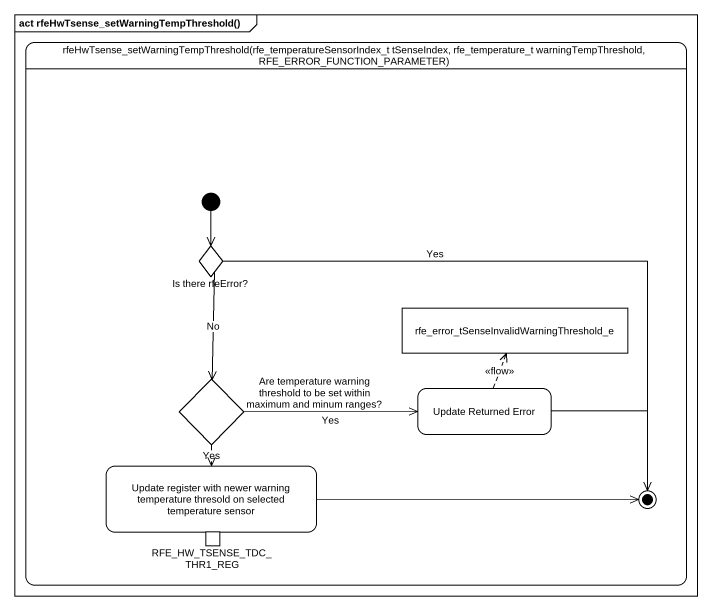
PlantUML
@startuml
mainframe act rfeHwTsense_setWarningTempThreshold()
hide empty description
state "rfeHwTsense_setWarningTempThreshold(rfe_temperatureSensorIndex_t tSenseIndex, rfe_temperature_t warningTempThreshold, RFE_ERROR_FUNCTION_PARAMETER)" as rfeHwTsense {
  state "Is there rfeError?" as Is_there_rfeError <<choice>>
  state "rfe_error_tSenseInvalidWarningThreshold_e" as rfe_error <<object>>
  state "Are temperature warning threshold to be set within maximum and minum ranges?" as Are_temperature_warning <<choice>>
  state "Update Returned Error" as Update_Returned_Error
  state "Update register with newer warning temperature thresold on selected temperature sensor" as Update_register_with_newer {
    state RFE_HW_TSENSE_TDC_THR1_REG <<inputPin>>
  }
  [*] --> Is_there_rfeError
  Is_there_rfeError -right-> [*] : Yes
  Update_Returned_Error -right-> [*]
  Update_register_with_newer -right-> [*]
}
Is_there_rfeError --> Are_temperature_warning : No
Are_temperature_warning -right-> Update_Returned_Error : Yes
Are_temperature_warning --> Update_register_with_newer : Yes
Update_Returned_Error -up[dashed]-> rfe_error : <<flow>>
@enduml
